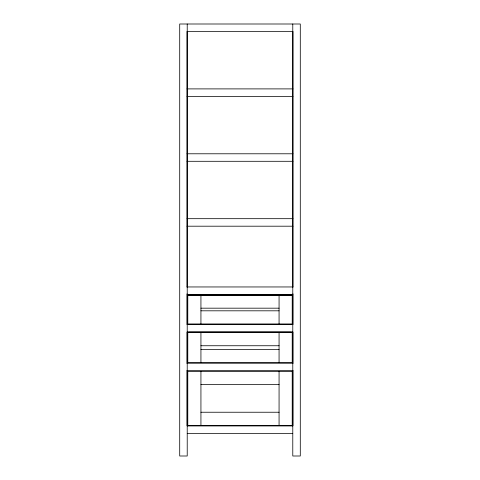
<?xml version="1.0" encoding="UTF-8"?>
<svg xmlns="http://www.w3.org/2000/svg" width="480" height="480" viewBox="0 0 480 480"><rect width="100%" height="100%" fill="white"/><g stroke="black" fill="none" stroke-linecap="round" stroke-linejoin="round"><path stroke-width="0.72" d="M187.218 31.512L292.782 31.512M187.032 88.896L292.968 88.896M187.032 96.408L292.968 96.408M187.032 153.786L292.968 153.786M187.032 161.298L292.968 161.298M187.032 218.682L292.968 218.682M187.032 226.194L292.968 226.194M187.032 286.956L292.968 286.956M187.218 294.468L292.782 294.468M200.934 308.178L279.066 308.178M200.934 310.812L279.066 310.812M187.218 324.522L292.782 324.522M187.218 332.034L292.782 332.034M200.934 345.744L279.066 345.744M200.934 349.5L279.066 349.5M187.218 363.216L292.782 363.216M187.218 370.728L292.782 370.728M200.934 384.438L279.066 384.438M200.934 412.236L279.066 412.236M187.218 425.946L292.782 425.946M187.218 433.458L292.782 433.458M292.968 31.494L292.968 287.1M292.968 293.844L292.968 324.576M292.968 332.07L292.968 363.552M292.968 370.302L292.968 425.766M292.782 24L292.782 456L300.294 456L300.294 24L179.706 24L179.706 456L187.218 456L187.218 24M291.462 332.034L188.538 332.034M279.066 295.032L279.066 323.958M279.066 332.598L279.066 362.652M279.066 371.292L279.066 425.382M200.934 295.032L200.934 323.958M200.934 332.598L200.934 362.652M200.934 371.292L200.934 425.382M187.032 31.494L187.032 287.1M187.032 293.844L187.032 324.576M187.032 332.07L187.032 363.552M187.032 370.302L187.032 425.766M292.218 295.032L187.782 295.032L187.782 323.958L292.218 323.958L292.218 295.032M291.462 295.218L188.538 295.332L291.462 295.218M292.218 332.598L187.782 332.598L187.782 362.652L292.218 362.652L292.218 332.598M292.218 371.292L187.782 371.292L187.782 425.382L292.218 425.382L292.218 371.292"/></g></svg>
